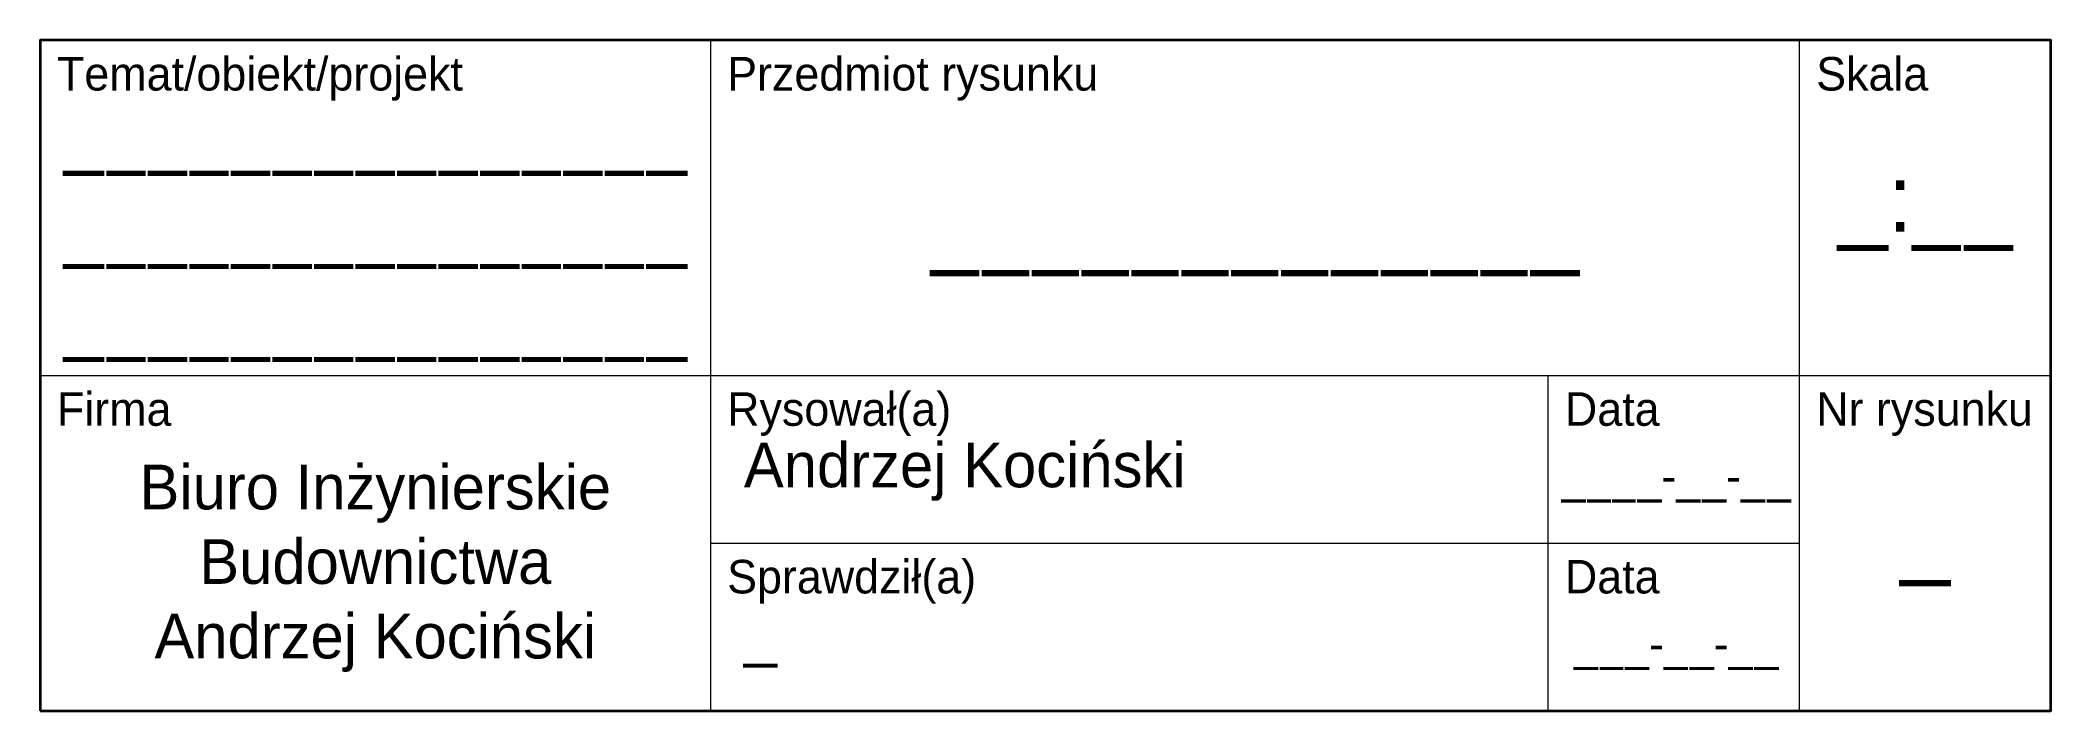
# Model space of a CAD drawing. Header units: millimetres. Extents: x -120 to 0, y 0 to 40.
import ezdxf
from ezdxf.enums import TextEntityAlignment as Align

# ---------------------------------------------------------------- set-up
doc = ezdxf.new("R2010")
doc.units = ezdxf.units.MM
doc.layers.add('ramka tabliczka', color=178, linetype='Continuous', lineweight=35, true_color=0x000000)
doc.styles.add('textstyle3', font='')
doc.styles.get('textstyle3').set_extended_font_data('Fira Sans Compressed')

msp = doc.modelspace()

# ---------------------------------------------------------------- linework, layer by layer
at = {"layer": 'ramka tabliczka', "lineweight": 18}
for p, q in [((-80, 40), (-80, 10)), ((-15, 20), (-15, 40)), ((-120, 20), (-80, 20)), ((-80, 20), (-35, 20)), ((-35, 20), (-15, 20)), ((-30, 10), (-30, 20)), ((-15, 20), (0, 20)), ((-15, 10), (-15, 20)), ((-80, 10), (-80, 0)), ((-80, 10), (-35, 10)), ((-35, 10), (-15, 10)), ((-30, 0), (-30, 10)), ((-15, 0), (-15, 10))]:
    msp.add_line(p, q, dxfattribs=at)
at = {"layer": 'ramka tabliczka', "lineweight": 35, "flags": 128}
msp.add_lwpolyline([(-120, 0), (0, 0), (0, 40), (-120, 40)], close=True, dxfattribs=at)

# ---------------------------------------------------------------- texts
at = {"layer": 'ramka tabliczka', "style": 'textstyle3'}
for s, p in [('Temat/obiekt/projekt', (-119, 39)), ('Przedmiot rysunku', (-79, 39)), ('Skala', (-14, 39)), ('Firma', (-119, 19)), ('Rysował(a)', (-79, 19)), ('Data', (-29, 19)), ('Nr rysunku', (-14, 19)), ('Sprawdził(a)', (-79, 9)), ('Data', (-29, 9))]:
    msp.add_text(s, height=2, dxfattribs=at).set_placement(p, align=Align.TOP_LEFT)
for s, insert, char_height, attachment_point in [('\\H3.333;_______________\\P_______________\\P_______________', (-100, 28.5), 5, 5), ('\\H4;_:__', (-7.5, 30), 6, 5), ('\\H4;_____________', (-47.5, 28.5), 6, 5), ('\\H2.667;Andrzej Kociński', (-78, 16), 4, 1), ('\\H2.667;Biuro Inżynierskie\\PBudownictwa\\PAndrzej Kociński', (-100, 8.5), 4, 5), ('\\H2;____-__-__', (-22.35, 15), 3, 2), ('\\H4;_', (-7.5, 10), 6, 5), ('\\H2;___-__-__', (-22.35, 5), 3, 2), ('\\H2.667;_', (-78, 6), 4, 1)]:
    msp.add_mtext(s, dxfattribs=dict(at, insert=insert, char_height=char_height, attachment_point=attachment_point))

doc.saveas('drawing.dxf')
